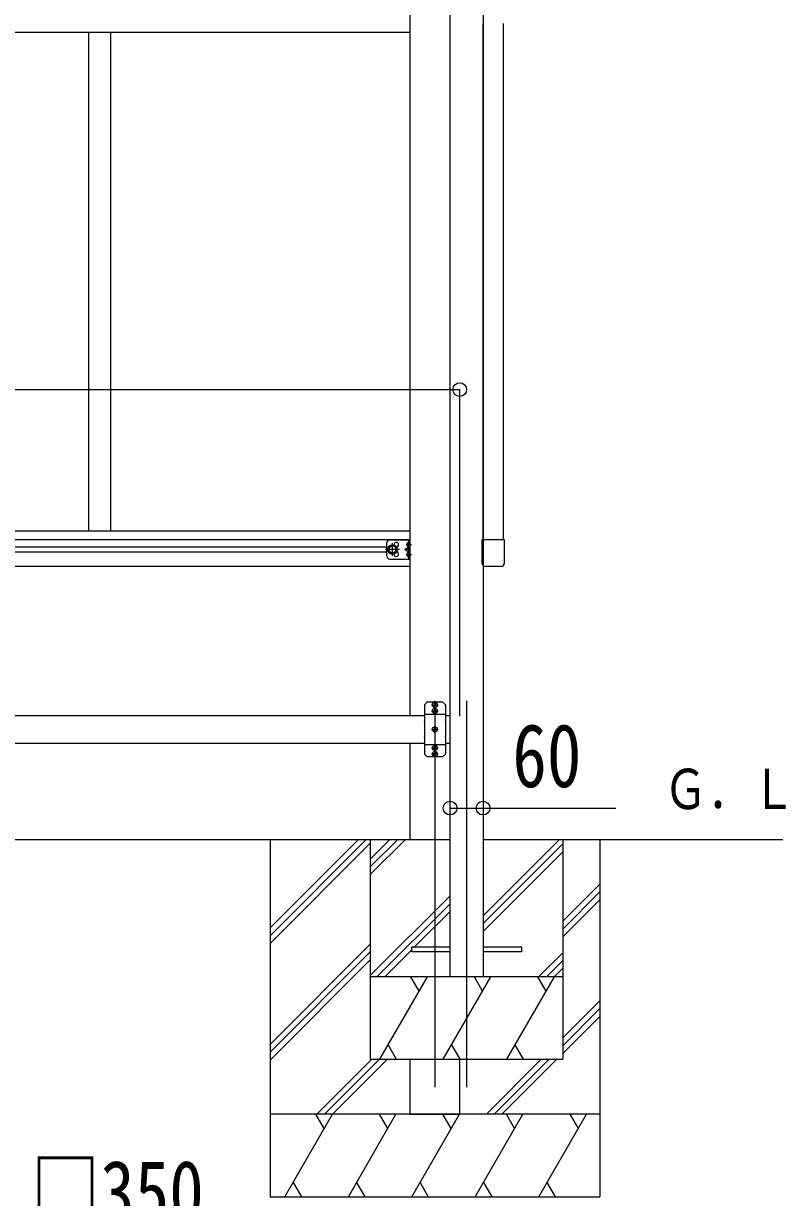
# Model space of a CAD drawing. Units: millimetres, scale not verified. Extents: x -14718 to 14718, y -10395 to 10395.
# Drawn here: x -2515 to -1129, y -5545 to -3409 of the extents above; entities that cross this region are included whole.
import ezdxf
from ezdxf.enums import TextEntityAlignment as Align

# ---------------------------------------------------------------- set-up
doc = ezdxf.new("R2010")
doc.units = ezdxf.units.MM
doc.header["$LTSCALE"] = 40
for name, color, linetype in [('0-2_USER1', 3, 'Continuous'), ('0-3_YKK_12', 2, 'Continuous'), ('0-4_YKK_13', 4, 'Continuous'), ('0-5_YKK_A1', 4, 'Continuous'), ('0-6_YKK_D', 6, 'Continuous')]:
    doc.layers.add(name, color=color, linetype=linetype)
doc.styles.add('ＭＳ ゴシック', font='')
doc.styles.get('ＭＳ ゴシック').set_extended_font_data('MS Gothic')

msp = doc.modelspace()

# ---------------------------------------------------------------- linework, layer by layer
at = {"layer": '0-3_YKK_12'}
for p, q in [((-1772.31, -4649.08), (-1760.84, -4649.08)), ((-1766.58, -4641.62), (-1766.58, -5344.45)), ((-1766.57, -4654.82), (-1766.57, -4643.35)), ((-1766.57, -4665.82), (-1766.57, -4654.35)), ((-1709.08, -4641.62), (-1709.08, -5344.45)), ((-1772.31, -4660.08), (-1760.84, -4660.08)), ((-1772.31, -4693.58), (-1760.84, -4693.58)), ((-1766.57, -4699.32), (-1766.57, -4687.85)), ((-1772.31, -4727.08), (-1760.84, -4727.08)), ((-1772.31, -4738.08), (-1760.84, -4738.08)), ((-1766.57, -4732.82), (-1766.57, -4721.35)), ((-1766.57, -4743.82), (-1766.57, -4732.35))]:
    msp.add_line(p, q, dxfattribs=at)
at = {"layer": '0-4_YKK_13'}
for p, q in [((-1853.78, -4378.58), (-1853.78, -4353.58)), ((-1848.78, -4348.58), (-1811.78, -4348.58)), ((-1843.78, -4377.58), (-1843.78, -4354.58)), ((-1819.16, -4357.08), (-1809.28, -4357.08)), ((-1817.46, -4356.57), (-1816.66, -4356.62)), ((-1816.66, -4356.62), (-1816.66, -4357.53)), ((-1814.97, -4352.43), (-1814.78, -4352.43)), ((-1814.28, -4383.58), (-1814.28, -4348.58)), ((-1814.28, -4361.23), (-1814.28, -4352.93)), ((-1811.78, -4383.58), (-1811.78, -4348.58)), ((-1831.27, -4366.08), (-1856.28, -4366.08)), ((-1814.28, -4366.08), (-1821.28, -4366.08)), ((-1819.16, -4375.08), (-1809.28, -4375.08)), ((-1817.46, -4357.58), (-1816.66, -4357.53)), ((-1817.46, -4374.57), (-1816.66, -4374.62)), ((-1817.46, -4375.58), (-1816.66, -4375.52)), ((-1816.66, -4374.62), (-1816.66, -4375.52)), ((-1814.97, -4361.73), (-1814.78, -4361.73)), ((-1814.97, -4370.42), (-1814.78, -4370.42)), ((-1814.28, -4379.23), (-1814.28, -4370.92)), ((-1848.78, -4383.58), (-1811.78, -4383.58)), ((-1814.97, -4379.73), (-1814.78, -4379.73)), ((-1645.82, -4397.08), (-1674.83, -4397.08)), ((-1780.57, -4643.58), (-1785.57, -4648.58)), ((-1785.57, -4648.58), (-1785.57, -4678.87)), ((-1780.57, -4643.58), (-1767.29, -4643.58)), ((-1768.95, -4648.49), (-1767.91, -4648.47)), ((-1768.95, -4649.67), (-1767.91, -4649.69)), ((-1767.91, -4648.47), (-1767.3, -4648.35)), ((-1767.91, -4649.69), (-1767.3, -4649.81)), ((-1767.18, -4647.74), (-1767.3, -4648.35)), ((-1767.18, -4650.42), (-1767.3, -4649.81)), ((-1767.17, -4646.7), (-1767.18, -4647.74)), ((-1767.17, -4651.46), (-1767.18, -4650.42)), ((-1765.98, -4646.7), (-1765.96, -4647.74)), ((-1765.98, -4651.46), (-1765.96, -4650.42)), ((-1765.96, -4647.74), (-1765.84, -4648.35)), ((-1765.96, -4650.42), (-1765.84, -4649.81)), ((-1765.86, -4643.58), (-1752.57, -4643.58)), ((-1765.24, -4648.47), (-1765.84, -4648.35)), ((-1765.24, -4649.69), (-1765.84, -4649.81)), ((-1764.2, -4648.49), (-1765.24, -4648.47)), ((-1764.2, -4649.67), (-1765.24, -4649.69)), ((-1752.57, -4643.58), (-1747.57, -4648.58)), ((-1747.57, -4648.58), (-1747.57, -4678.87)), ((-1785.57, -4665.98), (-1747.57, -4665.98)), ((-1768.95, -4659.49), (-1767.91, -4659.47)), ((-1768.95, -4660.67), (-1767.91, -4660.69)), ((-1767.91, -4659.47), (-1767.3, -4659.35)), ((-1767.91, -4660.69), (-1767.3, -4660.81)), ((-1767.18, -4658.74), (-1767.3, -4659.35)), ((-1767.18, -4661.42), (-1767.3, -4660.81)), ((-1767.17, -4657.7), (-1767.18, -4658.74)), ((-1767.17, -4662.46), (-1767.18, -4661.42)), ((-1765.98, -4657.7), (-1765.96, -4658.74)), ((-1765.98, -4662.46), (-1765.96, -4661.42)), ((-1765.96, -4658.74), (-1765.84, -4659.35)), ((-1765.96, -4661.42), (-1765.84, -4660.81)), ((-1765.24, -4659.47), (-1765.84, -4659.35)), ((-1765.24, -4660.69), (-1765.84, -4660.81)), ((-1764.2, -4659.49), (-1765.24, -4659.47)), ((-1764.2, -4660.67), (-1765.24, -4660.69)), ((-1785.57, -4680.3), (-1785.57, -4706.87)), ((-1768.95, -4692.99), (-1767.91, -4692.97)), ((-1768.95, -4694.17), (-1767.91, -4694.19)), ((-1767.91, -4692.97), (-1767.3, -4692.85)), ((-1767.91, -4694.19), (-1767.3, -4694.31)), ((-1767.18, -4692.24), (-1767.3, -4692.85)), ((-1767.18, -4694.92), (-1767.3, -4694.31)), ((-1767.17, -4691.2), (-1767.18, -4692.24)), ((-1767.17, -4695.96), (-1767.18, -4694.92)), ((-1765.98, -4691.2), (-1765.96, -4692.24)), ((-1765.98, -4695.96), (-1765.96, -4694.92)), ((-1765.96, -4692.24), (-1765.84, -4692.85)), ((-1765.96, -4694.92), (-1765.84, -4694.31)), ((-1765.24, -4692.97), (-1765.84, -4692.85)), ((-1765.24, -4694.19), (-1765.84, -4694.31)), ((-1764.2, -4692.99), (-1765.24, -4692.97)), ((-1764.2, -4694.17), (-1765.24, -4694.19)), ((-1747.57, -4680.3), (-1747.57, -4706.87)), ((-1785.57, -4708.3), (-1785.57, -4738.58)), ((-1747.57, -4708.3), (-1747.57, -4738.58)), ((-1785.57, -4721.18), (-1747.57, -4721.18)), ((-1780.57, -4743.58), (-1785.57, -4738.58)), ((-1768.95, -4726.49), (-1767.91, -4726.47)), ((-1768.95, -4727.67), (-1767.91, -4727.69)), ((-1768.95, -4737.49), (-1767.91, -4737.47)), ((-1768.95, -4738.67), (-1767.91, -4738.69)), ((-1767.91, -4726.47), (-1767.3, -4726.35)), ((-1767.91, -4727.69), (-1767.3, -4727.81)), ((-1767.91, -4737.47), (-1767.3, -4737.35)), ((-1767.91, -4738.69), (-1767.3, -4738.81)), ((-1767.18, -4725.74), (-1767.3, -4726.35)), ((-1767.18, -4728.42), (-1767.3, -4727.81)), ((-1767.18, -4736.74), (-1767.3, -4737.35)), ((-1767.18, -4739.42), (-1767.3, -4738.81)), ((-1767.17, -4724.7), (-1767.18, -4725.74)), ((-1767.17, -4729.46), (-1767.18, -4728.42)), ((-1767.17, -4735.7), (-1767.18, -4736.74)), ((-1767.17, -4740.46), (-1767.18, -4739.42)), ((-1765.98, -4724.7), (-1765.96, -4725.74)), ((-1765.98, -4729.46), (-1765.96, -4728.42)), ((-1765.98, -4735.7), (-1765.96, -4736.74)), ((-1765.98, -4740.46), (-1765.96, -4739.42)), ((-1765.96, -4725.74), (-1765.84, -4726.35)), ((-1765.96, -4728.42), (-1765.84, -4727.81)), ((-1765.96, -4736.74), (-1765.84, -4737.35)), ((-1765.96, -4739.42), (-1765.84, -4738.81)), ((-1765.24, -4726.47), (-1765.84, -4726.35)), ((-1765.24, -4727.69), (-1765.84, -4727.81)), ((-1765.24, -4737.47), (-1765.84, -4737.35)), ((-1765.24, -4738.69), (-1765.84, -4738.81)), ((-1764.2, -4726.49), (-1765.24, -4726.47)), ((-1764.2, -4727.67), (-1765.24, -4727.69)), ((-1764.2, -4737.49), (-1765.24, -4737.47)), ((-1764.2, -4738.67), (-1765.24, -4738.69)), ((-1752.57, -4743.58), (-1747.57, -4738.58)), ((-1767.29, -4743.58), (-1780.57, -4743.58)), ((-1752.57, -4743.58), (-1765.86, -4743.58)), ((-1679.08, -5089.08), (-1608.83, -5089.08))]:
    msp.add_line(p, q, dxfattribs=at)
for points in [[(-1680.33, -4391.58), (-1680.33, -4347.88), (-1640.33, -4347.88), (-1640.33, -4391.58)], [(-1836.27, -4366.08), (-1840.02, -4359.58), (-1847.53, -4359.58), (-1851.28, -4366.08)], [(-1836.27, -4366.08), (-1840.02, -4372.58), (-1847.53, -4372.58), (-1851.28, -4366.08)], [(-1815.16, -4370.45), (-1821.28, -4366.08), (-1815.16, -4361.71)], [(-1739.08, -5098.08), (-1808.83, -5098.08), (-1808.83, -5089.08), (-1739.08, -5089.08)], [(-1608.83, -5089.08), (-1608.83, -5098.08), (-1679.08, -5098.08)]]:
    msp.add_lwpolyline(points, dxfattribs=at)
for centre, radius in [((-1843.78, -4366.08), 8.5), ((-1843.78, -4366.08), 7.5), ((-1843.78, -4366.08), 6.5), ((-1766.57, -4649.08), 4.74), ((-1766.57, -4660.08), 4.74), ((-1766.57, -4693.58), 4.74), ((-1766.57, -4727.08), 4.74), ((-1766.57, -4738.08), 4.74)]:
    msp.add_circle(centre, radius, dxfattribs=at)
for centre, radius, start, end in [((-1848.78, -4353.58), 5, 90, 180), ((-1836.78, -4357.58), 4.25, 274.76077, 186.29431), ((-1811.47, -4357.08), 6, 132.23581, 175.17204), ((-1814.97, -4353.23), 0.8, 90, 132.23581), ((-1814.78, -4352.93), 0.5, 0, 90), ((-1848.78, -4378.58), 5, 180, 270), ((-1836.78, -4374.58), 4.25, 173.70569, 85.23923), ((-1811.47, -4357.08), 6, 184.82796, 227.76419), ((-1811.47, -4375.08), 6, 132.23581, 175.17204), ((-1811.47, -4375.08), 6, 184.82796, 227.76419), ((-1814.97, -4360.93), 0.8, 227.76419, 270), ((-1814.97, -4371.22), 0.8, 90, 132.23581), ((-1814.78, -4361.23), 0.5, 270, 0), ((-1814.78, -4370.92), 0.5, 0, 90), ((-1814.97, -4378.93), 0.8, 227.76419, 270), ((-1814.78, -4379.23), 0.5, 270, 0), ((-1766.57, -4649.08), 2.45, 165.9892, 194.0108), ((-1766.57, -4642.88), 1, 224.427, 315.573), ((-1766.57, -4649.08), 2.45, 75.9892, 104.0108), ((-1766.57, -4649.08), 2.45, 255.9892, 284.0108), ((-1766.57, -4649.08), 2.45, 345.9892, 14.0108), ((-1766.57, -4660.08), 2.45, 165.9892, 194.0108), ((-1766.57, -4660.08), 2.45, 75.9892, 104.0108), ((-1766.57, -4660.08), 2.45, 255.9892, 284.0108), ((-1766.57, -4660.08), 2.45, 345.9892, 14.0108), ((-1786.27, -4679.58), 1, 314.427, 45.573), ((-1766.57, -4693.58), 2.45, 165.9892, 194.0108), ((-1766.57, -4693.58), 2.45, 75.9892, 104.0108), ((-1766.57, -4693.58), 2.45, 255.9892, 284.0108), ((-1766.57, -4693.58), 2.45, 345.9892, 14.0108), ((-1746.87, -4679.58), 1, 134.427, 225.573), ((-1786.27, -4707.58), 1, 314.427, 45.573), ((-1746.87, -4707.58), 1, 134.427, 225.573), ((-1766.57, -4727.08), 2.45, 165.9892, 194.0108), ((-1766.57, -4738.08), 2.45, 165.9892, 194.0108), ((-1766.57, -4727.08), 2.45, 75.9892, 104.0108), ((-1766.57, -4727.08), 2.45, 255.9892, 284.0108), ((-1766.57, -4738.08), 2.45, 75.9892, 104.0108), ((-1766.57, -4738.08), 2.45, 255.9892, 284.0108), ((-1766.57, -4727.08), 2.45, 345.9892, 14.0108), ((-1766.57, -4738.08), 2.45, 345.9892, 14.0108), ((-1766.57, -4744.28), 1, 44.427, 135.573)]:
    msp.add_arc(centre, radius, start, end, dxfattribs=at)
for centre, major_axis in [((-1674.82, -4391.57), (-3.9, -3.9)), ((-1645.83, -4391.57), (3.9, -3.9))]:
    msp.add_ellipse(centre, major_axis=major_axis, ratio=0.997265, start_param=5.4991567, end_param=7.0672139, dxfattribs=at)
at = {"layer": '0-5_YKK_A1'}
for p, q in [((-1811.78, -4668.58), (-1811.78, -2264.58)), ((-1679.08, -4347.88), (-1679.08, -3409.28)), ((-1641.58, -4347.88), (-1641.58, -3409.28)), ((-3602.38, -3425.08), (-1811.78, -3425.08)), ((-2397.08, -3425.08), (-2397.08, -4332.08)), ((-2357.08, -3425.08), (-2357.08, -4332.08)), ((-3602.38, -4332.08), (-1811.78, -4332.08)), ((-3602.38, -4348.08), (-1811.78, -4348.08)), ((-3602.38, -4361.58), (-1853.78, -4361.58)), ((-3602.38, -4370.58), (-1853.78, -4370.58)), ((-3602.38, -4396.58), (-1811.78, -4396.58)), ((-1785.58, -4668.58), (-2715.08, -4668.58)), ((-1739.08, -4668.58), (-1747.58, -4668.58)), ((-2715.08, -4718.58), (-1785.58, -4718.58)), ((-1811.78, -4893.58), (-1811.78, -4718.58)), ((-1747.58, -4718.58), (-1739.08, -4718.58)), ((-2710.08, -4893.58), (-1739.08, -4893.58)), ((-2066.58, -4893.58), (-2066.58, -5543.58)), ((-2066.58, -5054.56), (-1905.6, -4893.58)), ((-2066.58, -5068.7), (-1891.45, -4893.58)), ((-2066.58, -5082.84), (-1884.08, -4900.34)), ((-1884.08, -4893.58), (-1884.08, -5293.58)), ((-1884.08, -4929.31), (-1848.35, -4893.58)), ((-1884.08, -4943.45), (-1834.2, -4893.58)), ((-1884.08, -4957.59), (-1820.06, -4893.58)), ((-1679.08, -4893.58), (-1133.72, -4893.58)), ((-1679.08, -5032.68), (-1539.98, -4893.58)), ((-1679.08, -5046.82), (-1534.08, -4901.82)), ((-1534.08, -4893.58), (-1534.08, -5293.58)), ((-1466.58, -4893.58), (-1466.58, -5543.58)), ((-1679.08, -5060.96), (-1534.08, -4915.96)), ((-1534.08, -5042.56), (-1466.58, -4975.06)), ((-1884.08, -5141.44), (-1739.08, -4996.44)), ((-1534.08, -5056.7), (-1466.58, -4989.2)), ((-1872.07, -5143.58), (-1739.08, -5010.58)), ((-1534.08, -5070.84), (-1466.58, -5003.34)), ((-1803.43, -5089.08), (-1739.08, -5024.73)), ((-2066.58, -5266.69), (-1884.08, -5084.19)), ((-2066.58, -5280.83), (-1884.08, -5098.33)), ((-1857.93, -5143.58), (-1808.83, -5094.48)), ((-1577.85, -5143.58), (-1534.08, -5099.81)), ((-2066.58, -5294.97), (-1884.08, -5112.48)), ((-1563.71, -5143.58), (-1534.08, -5113.95)), ((-1534.08, -5143.58), (-1884.08, -5143.58)), ((-1866.84, -5293.58), (-1780.24, -5143.58)), ((-1795.24, -5169.56), (-1810.24, -5143.58)), ((-1751.37, -5293.58), (-1664.77, -5143.58)), ((-1679.77, -5169.56), (-1694.77, -5143.58)), ((-1635.9, -5293.58), (-1549.3, -5143.58)), ((-1564.3, -5169.56), (-1579.3, -5143.58)), ((-1549.56, -5143.58), (-1534.08, -5128.09)), ((-1534.08, -5254.69), (-1466.58, -5187.19)), ((-1534.08, -5268.83), (-1466.58, -5201.33)), ((-1534.08, -5282.97), (-1466.58, -5215.47)), ((-1851.84, -5267.6), (-1836.84, -5293.58)), ((-1736.37, -5267.6), (-1721.37, -5293.58)), ((-1620.9, -5267.6), (-1605.9, -5293.58)), ((-1981.33, -5393.58), (-1881.33, -5293.58)), ((-1967.19, -5393.58), (-1867.19, -5293.58)), ((-1953.05, -5393.58), (-1853.05, -5293.58)), ((-1884.08, -5293.58), (-1534.08, -5293.58)), ((-1811.78, -5393.58), (-1811.78, -5293.58)), ((-1721.38, -5393.58), (-1721.38, -5293.58)), ((-1672.97, -5393.58), (-1572.97, -5293.58)), ((-1658.82, -5393.58), (-1558.82, -5293.58)), ((-1644.68, -5393.58), (-1544.68, -5293.58)), ((-1466.58, -5393.58), (-2066.58, -5393.58)), ((-2039.56, -5543.58), (-1952.96, -5393.58)), ((-1967.96, -5419.56), (-1982.96, -5393.58)), ((-1924.09, -5543.58), (-1837.49, -5393.58)), ((-1852.49, -5419.56), (-1867.49, -5393.58)), ((-1811.78, -5393.58), (-1721.38, -5393.58)), ((-1808.62, -5543.58), (-1722.02, -5393.58)), ((-1737.02, -5419.56), (-1752.02, -5393.58)), ((-1693.15, -5543.58), (-1606.55, -5393.58)), ((-1621.55, -5419.56), (-1636.55, -5393.58)), ((-1577.68, -5543.58), (-1491.08, -5393.58)), ((-1521.08, -5393.58), (-1506.08, -5419.56)), ((-2024.56, -5517.6), (-2009.56, -5543.58)), ((-1909.09, -5517.6), (-1894.09, -5543.58)), ((-1793.62, -5517.6), (-1778.62, -5543.58)), ((-1678.15, -5517.6), (-1663.15, -5543.58)), ((-1562.68, -5517.6), (-1547.68, -5543.58)), ((-2066.58, -5543.58), (-1466.58, -5543.58))]:
    msp.add_line(p, q, dxfattribs=at)
for points in [[(-1738.52, -2151.16), (-1679.08, -2151.16), (-1679.08, -5143.58)], [(-1679.08, -5143.58), (-1739.08, -5143.58), (-1739.08, -2164.29)]]:
    msp.add_lwpolyline(points, dxfattribs=at)
at = {"layer": '0-6_YKK_D'}
for p, q in [((-3748.78, -4075.23), (-1721.38, -4075.23)), ((-1721.38, -4669.58), (-1721.38, -4074.23))]:
    msp.add_line(p, q, dxfattribs=at)
msp.add_lwpolyline([(-1739.08, -4836.5), (-1679.08, -4836.5), (-1437.61, -4836.5)], dxfattribs=at)
for centre in [(-1721.38, -4075.23), (-1739.08, -4836.5), (-1679.08, -4836.5)]:
    msp.add_circle(centre, 12.5, dxfattribs=at)

# ---------------------------------------------------------------- texts
at = {"layer": '0-2_USER1', "style": 'ＭＳ ゴシック', "width": 0.8}
msp.add_text('Ｇ．Ｌ', height=73.31, dxfattribs=at).set_placement((-1350.62, -4860.34), align=Align.BOTTOM_LEFT)
at = {"layer": '0-6_YKK_D', "style": 'ＭＳ ゴシック', "width": 0.8}
for s, p in [('60', (-1625.74, -4833.17)), ('□350', (-2501.63, -5627.58))]:
    msp.add_text(s, height=115.5, dxfattribs=at).set_placement(p, align=Align.BOTTOM_LEFT)

doc.saveas('drawing.dxf')
